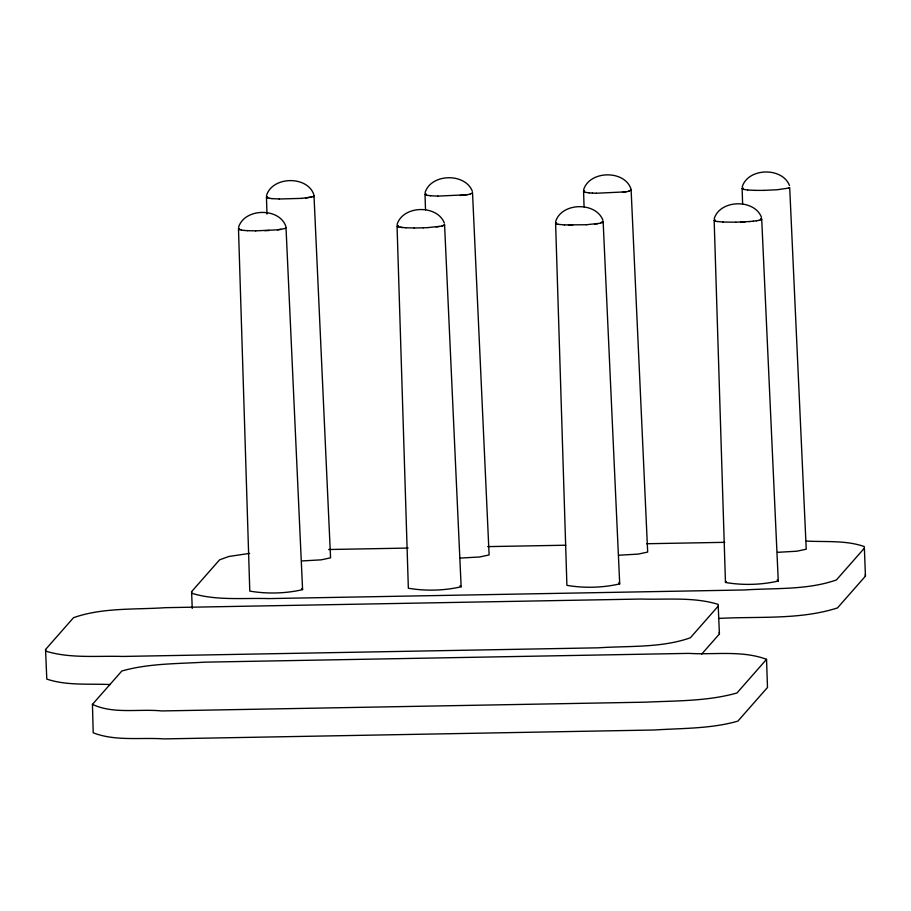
<?xml version="1.0" encoding="UTF-8"?>
<svg xmlns="http://www.w3.org/2000/svg" width="911" height="911" viewBox="0 0 911 911"><rect width="100%" height="100%" fill="white"/><g stroke="black" fill="none" stroke-linecap="round" stroke-linejoin="round"><path stroke-width="1.37" d="M238.545 227.329C244.376 207.936 279.426 207.264 285.883 226.463M266.513 195.512C272.343 176.119 307.406 175.459 313.851 194.658M397.094 224.448C402.969 205.18 437.314 204.44 444.386 223.138M425.073 192.642C430.949 173.363 465.282 172.634 472.365 191.321M555.653 221.578C561.529 202.299 595.874 201.57 602.945 220.257M583.632 189.761C589.463 170.368 624.513 169.708 630.97 188.907M714.213 218.697C720.089 199.429 754.422 198.689 761.505 217.387M742.192 186.892C748.056 167.613 782.401 166.884 789.484 185.571M110.106 684.537C89.096 683.569 66.97 685.858 46.791 679.094L45.55 649.497L73.529 617.681C102.681 607.421 134.999 609.732 165.551 607.671L641.219 599.039C666.727 599.825 693.51 596.773 718.153 604.369L719.405 633.976L701.686 654.121M192.244 608.434L191.595 591.649L219.574 559.832L228.866 556.473L249.614 553.387M718.323 605.997L690.356 637.802C661.192 648.063 628.875 645.762 598.333 647.823L122.655 656.444C97.147 655.669 70.375 658.71 45.721 651.126L45.55 649.497M766.538 659.336L736.965 692.986C707.426 701.345 676.167 700.718 645.717 702.165L161.771 710.944C139.132 708.644 113.499 714.361 92.444 704.362L121.835 671.02C148.664 663.356 176.973 663.868 204.611 662.16L688.614 653.381C714.292 654.918 742.021 650.135 766.538 659.336L767.495 687.463L737.887 721.125C710.694 728.902 681.94 728.185 653.95 730.007L163.957 738.901C140.613 737.306 115.412 741.429 93.207 732.797L92.444 704.362M806.429 541.088C825.605 542.102 845.841 540.143 864.209 546.52L864.38 548.149L836.4 579.954C807.237 590.214 774.931 587.914 744.378 589.975L268.699 598.595C243.191 597.821 216.419 600.861 191.766 593.277L191.595 591.649M864.38 548.149L865.45 576.128L837.471 607.933C799.494 620.118 757.929 616.223 718.472 618.444M266.991 214.085L266.456 197.061L267.322 196.582M267.435 196.582L266.57 197.061L267.572 197.926M286.008 227.545L302.589 589.633C285.599 593.596 266.991 594.029 249.785 591.102L238.488 228.866L239.456 228.399M313.054 196.674L313.862 195.74M313.976 195.74L313.156 196.674L305.504 198.006M425.505 209.792L425.016 194.18L425.995 193.713M444.568 224.675L461.148 586.764C444.158 590.727 425.539 591.159 408.344 588.221L397.048 225.996L397.913 225.518M398.016 225.518L397.162 225.996L398.164 226.873M444.443 224.675L441.994 226.076L427.954 227.591M444.614 225.131L441.892 226.076M584.555 190.832L583.735 191.766M584.065 206.911L583.575 191.31L584.441 190.832M602.16 221.373L603.173 222.261L619.708 583.883C602.718 587.846 584.099 588.278 566.904 585.352L555.596 223.115L556.575 222.648M631.095 189.989L628.533 191.39L622.623 192.255M600.451 223.195L603.002 221.806M602.308 222.728L603.173 222.261M743.114 187.962L742.135 188.429L742.613 204.041M760.719 218.503L761.721 219.38L778.267 581.013C761.277 584.976 742.659 585.409 725.463 582.482L714.156 220.246L715.021 219.767M788.721 188.042L789.7 187.575L806.235 549.196L796.852 551.212L777.482 552.328M760.753 219.858L761.562 218.925M761.721 219.38L759.011 220.325M314.022 196.195L330.568 557.828L321.173 559.844L301.803 560.948M472.536 192.859L489.116 554.947L479.733 556.963L460.362 558.079M631.141 190.445L647.675 552.077L638.292 554.093L618.922 555.209M725.407 581.97L726.374 581.446M469.871 194.259L472.422 192.87M628.431 191.39L630.981 189.989M788.835 188.042L777.334 189.739L763.817 190.388M311.414 197.14L301.655 198.359M469.974 194.271L460.214 195.489M255.57 230.859L277.604 229.823L285.189 228.479L285.895 227.556M600.554 223.206L586.513 224.721M756.46 220.781L759.114 220.325M467.411 194.715L437.758 196.116M625.971 191.845L596.318 193.246M594.724 224.072L597.992 223.65M753.203 221.191L756.551 220.781M277.525 229.811L280.793 229.401M436.084 226.941L439.341 226.52M749.354 221.544L753.272 221.191M301.712 198.37L279.199 198.997M749.411 221.555L735.849 222.204M264.839 230.688L269.394 230.472M423.399 227.807L427.988 227.602M586.547 224.732L564.421 224.915M740.529 222.068L745.107 221.851M423.41 227.818L414.129 227.989M328.632 549.515L408.151 548.069M487.67 546.623L565.765 545.211M646.696 543.742L724.792 542.33M763.828 190.376L754.877 190.376M735.849 222.193L722.981 222.033M568.396 225.051L572.723 225.097M414.163 227.978L405.873 227.784M255.604 230.847L247.314 230.665M754.934 190.365L747.612 189.989M592.401 193.098L596.375 193.234M437.815 196.104L430.504 195.74M279.256 198.985L271.945 198.621M589.053 192.87L592.469 193.086M723.061 222.022L717.003 221.498M564.501 224.903L558.443 224.368M399.883 227.249L405.942 227.773M243.966 230.426L247.382 230.654M747.703 189.989L743.137 189.317L742.135 188.429L743.251 189.306M589.144 192.859L584.589 192.187M427.863 195.432L430.584 195.728M269.303 198.313L272.036 198.609M402.616 227.545L398.05 226.873M241.324 230.119L244.057 230.426M715.169 221.122L717.105 221.487M426.029 195.068L427.965 195.432M556.61 224.004L558.545 224.368M269.405 198.302L266.456 197.061M241.426 230.119L238.488 228.866M715.272 221.122L714.156 220.246M584.691 192.187L583.575 191.31M555.596 223.115L556.723 223.992M426.132 195.056L425.016 194.18M239.604 229.743L238.602 228.866M777.14 580.034L778.267 581.013M618.58 582.903L619.708 583.883M460.032 585.784L461.148 586.764M301.473 588.654L302.589 589.633M865.279 574.499L865.45 576.128M719.235 632.348L719.405 633.976"/></g></svg>
